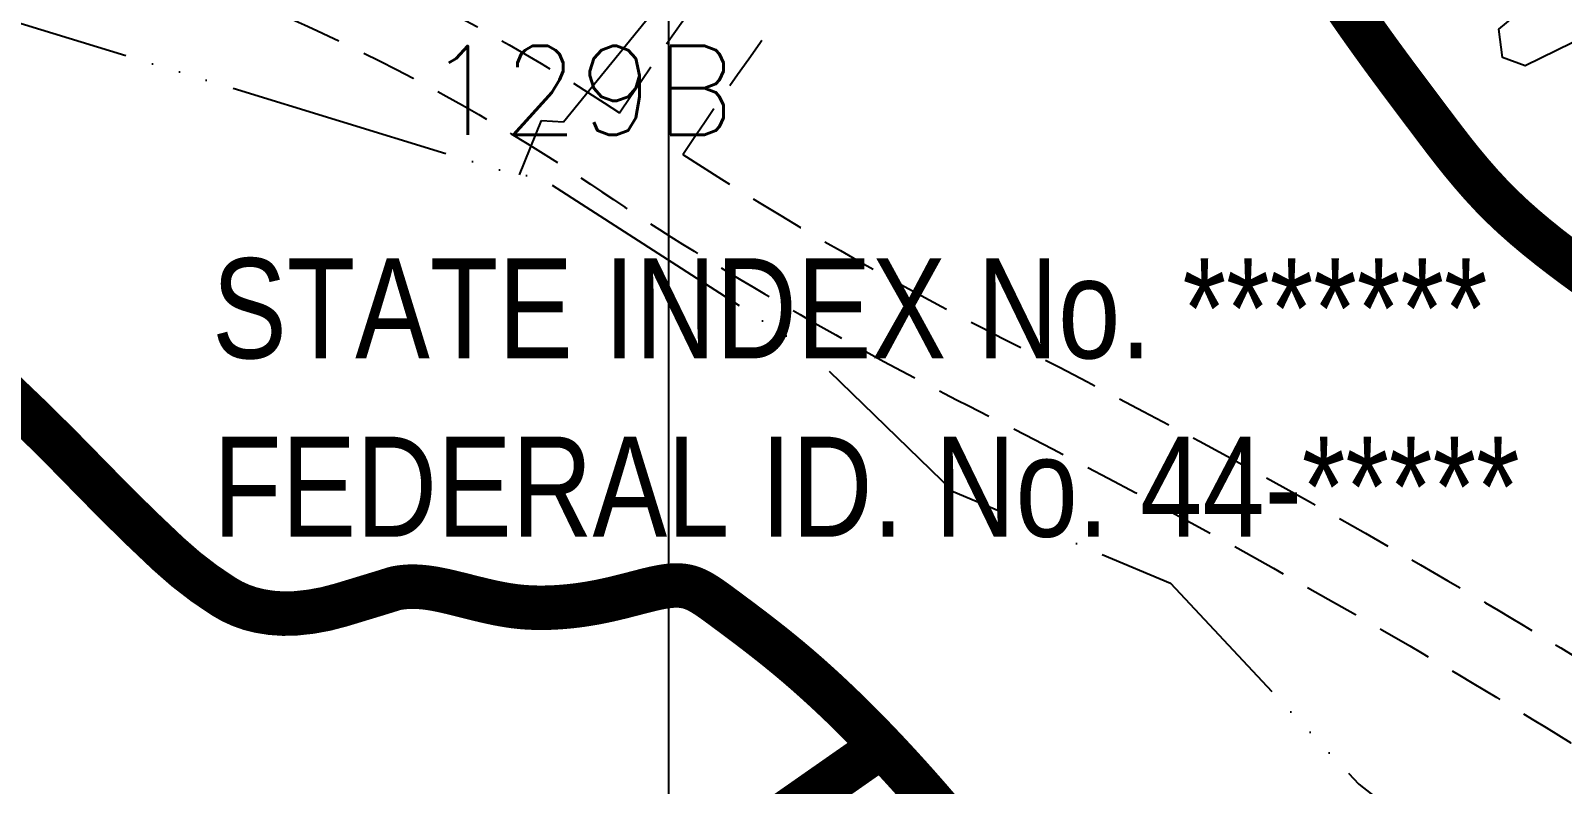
# Model space of a CAD drawing. Header units: inches. Extents: x 10131215 to 10153225, y 3476725 to 3491422.
# Drawn here: x 10143713 to 10144401, y 3480227 to 3480566 of the extents above; entities that cross this region are included whole.
import ezdxf
from ezdxf.enums import TextEntityAlignment as Align

# ---------------------------------------------------------------- set-up
doc = ezdxf.new("R2010")
doc.units = ezdxf.units.IN
doc.header["$LTSCALE"] = 100
doc.header["$MEASUREMENT"] = 0
for name, pattern in [('DASHDOT', [1, 0.5, -0.25, 0, -0.25]), ('DASHED2', [0.375, 0.25, -0.125]), ('STREAM', [1.5, 1, -0.125, 0, -0.125, 0, -0.125, 0, -0.125])]:
    doc.linetypes.add(name, pattern=pattern)
for name, color, linetype in [('BOUNDARY-MINE LIMITS', 30, 'DASHDOT'), ('CONTROL POINTS', 242, 'CONTINUOUS'), ('GRID COORDINATES-VA SOUTH NAD27', 252, 'CONTINUOUS'), ('MINE WORKINGS-ADJACENT-LMB_UN13', 251, 'CONTINUOUS'), ('MINE YARD', 7, 'CONTINUOUS'), ('OUTCROP-UPPER MASON-IMBODEN', 7, 'CONTINUOUS'), ('ROADS', 34, 'DASHED2'), ('WATER-SURFACE', 140, 'STREAM')]:
    doc.layers.add(name, color=color, linetype=linetype)
doc.styles.add('S50', font='ARIAL.TTF', dxfattribs={"width": 0.8, "height": 40})
doc.styles.get("Standard").update_dxf_attribs({"font": 'simplex.shx'})

msp = doc.modelspace()

# ---------------------------------------------------------------- linework, layer by layer
at = {"layer": 'BOUNDARY-MINE LIMITS', "const_width": 20.0005703370209}
msp.add_lwpolyline([(10144095.57532778, 3480244.570490127), (10141499.19484466, 3478428.706747974), (10141179.40717062, 3478920.448676862), (10141023.61322387, 3479043.384142921), (10140753.02367311, 3479084.362642382), (10139113.08696019, 3481747.964719479), (10135309.1079129, 3481747.964719479), (10135309.1079129, 3484078.510573443)], dxfattribs=at)
at = {"layer": 'GRID COORDINATES-VA SOUTH NAD27'}
msp.add_line((10144000, 3476730), (10144000, 3490730), dxfattribs=at)
at = {"layer": 'MINE WORKINGS-ADJACENT-LMB_UN13', "flags": 128}
msp.add_lwpolyline([(10144440.6526598, 3480577.86923836), (10144384.5890813, 3480550.422667103), (10144374.40866936, 3480554.195290079), (10144372.75918088, 3480566.948450888), (10144397.81588812, 3480587.758889136), (10144396.81512635, 3480598.002654994), (10144408.91654359, 3480601.934234391)], dxfattribs=at)
at = {"layer": 'OUTCROP-UPPER MASON-IMBODEN', "const_width": 20.0005703370209, "flags": 128}
msp.add_lwpolyline([(10144413.00587509, 3480455.707930509), (10144407.07690375, 3480460.026085541), (10144401.21450955, 3480464.409073586), (10144395.45160393, 3480468.860898146), (10144389.82109837, 3480473.385562726), (10144384.35590432, 3480477.987070825), (10144379.08893324, 3480482.669425948), (10144374.05309658, 3480487.436631595), (10144369.27162594, 3480492.28823142), (10144364.72903341, 3480497.205929674), (10144360.40015121, 3480502.166970761), (10144356.25981157, 3480507.148599081), (10144352.2828467, 3480512.128059038), (10144348.44408882, 3480517.082595034), (10144344.71837017, 3480521.98945147), (10144341.08052296, 3480526.825872751), (10144337.50647192, 3480531.578931472), (10144333.97651183, 3480536.275013016), (10144330.47202999, 3480540.950330961), (10144326.97441367, 3480545.641098883), (10144323.46505017, 3480550.383530359), (10144319.92532677, 3480555.213838967), (10144316.33663077, 3480560.168238285), (10144312.68034944, 3480565.282941889), (10144308.94492654, 3480570.584967058), (10144305.1470316, 3480576.064545873), (10144301.31039063, 3480581.702714116)], dxfattribs=at)
at = {"layer": 'OUTCROP-UPPER MASON-IMBODEN', "const_width": 20.0005703370209}
msp.add_lwpolyline([(10143699.92738243, 3480405.222682792, -0.01201327000254322), (10143739.09301024, 3480366.489216703, 0.01311094999621192), (10143775.05840578, 3480331.076489334, 0.04742580474258203), (10143800.10485299, 3480311.771735764, 0.08888595781642032), (10143815.83324883, 3480305.406152979, 0.06967750782086775), (10143832.32443166, 3480304.280836102, 0.0558425610077393), (10143852.57132473, 3480308.018884704, 0.0003715388311321138), (10143868.97127954, 3480313.000124656, 0.001558614500783799), (10143872.87605796, 3480314.20262611, 0.000720500095483067), (10143875.76468351, 3480315.106632891, -0.002434385355536555), (10143876.62054095, 3480315.371259302, -0.03002753612452232), (10143877.93494133, 3480315.685909024, -0.01611093797579757), (10143880.42672717, 3480316.043942404, -0.01182849426287003), (10143882.50767306, 3480316.225094229, -0.01395341885252808), (10143884.2773849, 3480316.287542855, -0.00948669610233151), (10143886.41397052, 3480316.2627466, -0.0116246029780553), (10143888.15528244, 3480316.1689281, -0.007250279253485768), (10143890.3467807, 3480315.967679933, -0.009332899661569746), (10143892.0431881, 3480315.754965578, -0.005163965359461647), (10143894.30343046, 3480315.404727922, -0.007173316459357828), (10143895.92387018, 3480315.112522733, -0.003202369138293241), (10143898.2817769, 3480314.636616828, -0.005022232074365644), (10143899.78009697, 3480314.308467006, -0.001438072175660978), (10143902.24592882, 3480313.734936011, -0.002624173329567066), (10143903.59463677, 3480313.40966584, -0.0003614866824212803), (10143906.06916405, 3480312.797221581, -0.0006949097736224282), (10143907.35571841, 3480312.475913779, -0.000409945386871861), (10143909.21456564, 3480312.007313785, 0.0004454710709740736), (10143911.07341287, 3480311.53871379, 0.0006673810069766044), (10143912.55168464, 3480311.169551051, 0.0004463426158576452), (10143914.76325165, 3480310.622495942, 0.002272790233194344), (10143916.14223564, 3480310.289336801, 0.001365898015788968), (10143918.44076623, 3480309.751690305, 0.003193992672514065), (10143919.97608359, 3480309.407302865, 0.00229119481028117), (10143922.12148814, 3480308.950726948, 0.004088441077572175), (10143923.74445754, 3480308.626921707, 0.003204431807399128), (10143925.82094885, 3480308.244035941, 0.004934138836210793), (10143927.52992072, 3480307.957596592, 0.004176594340182449), (10143929.55467989, 3480307.656047354, 0.005612942301293428), (10143931.38878297, 3480307.419496869, 0.005294466930633636), (10143933.33821273, 3480307.211191255, 0.005558365026717515), (10143935.24374367, 3480307.049318832, 0.005477943505185921), (10143937.18040202, 3480306.927783721, 0.004684866676597333), (10143939.19020704, 3480306.842622728, 0.005029754041999305), (10143941.06339489, 3480306.799684847, 0.004173640753633343), (10143943.1008194, 3480306.790492563, 0.004566916944947249), (10143944.96266158, 3480306.814640737, 0.003834837667662643), (10143946.9926741, 3480306.875097605, 0.004180591394726912), (10143948.85367236, 3480306.960397492, 0.003558134517836536), (10143950.862664, 3480307.083664589, 0.003861590875128101), (10143952.71189749, 3480307.224701216, 0.003337890306896783), (10143954.68620343, 3480307.403903425, 0.003602910905892075), (10143956.51280723, 3480307.59529801, 0.003170781759724196), (10143958.44461981, 3480307.824214024, 0.003421601415276676), (10143960.23187183, 3480308.059933976, 0.003034212270805688), (10143962.131298, 3480308.335443684, 0.003357403657187406), (10143963.84456155, 3480308.606355218, 0.002804152305653178), (10143965.6967805, 3480308.922681824, 0.003170721667045234), (10143967.33140682, 3480309.221992519, 0.002393244669647074), (10143969.15945473, 3480309.577788136, 0.002846543790447453), (10143970.69317881, 3480309.893015387, 0.00195691356238651), (10143972.50119437, 3480310.282757459, 0.002461641270650089), (10143973.93570882, 3480310.605278015, 0.001488026939631272), (10143975.74289124, 3480311.026609282, 0.00203085504812601), (10143977.0648282, 3480311.344634591, 0.0009671058288954002), (10143978.92803399, 3480311.804711198, 0.001553656657029798), (10143980.08636826, 3480312.096939307, 0.0003884628347292035), (10143981.87722103, 3480312.556147238, 0.000615905716395837), (10143983.00616033, 3480312.848046353, 0.0003165263360478752), (10143984.41809804, 3480313.215928137, -0.0002897223134543082), (10143985.83003575, 3480313.58380992, -0.0003707192779830346), (10143986.87844068, 3480313.85549455, -0.0002306800457973977), (10143988.56382583, 3480314.290084198, -0.00181692128007416), (10143989.5073146, 3480314.529253746, -0.001006703306150489), (10143991.21255141, 3480314.951288344, -0.003193510217730415), (10143992.23033579, 3480315.194128221, -0.00210532777636376), (10143993.77799124, 3480315.546101381, -0.00462880026445839), (10143994.82598585, 3480315.76963977, -0.003391253155069502), (10143996.2611136, 3480316.051767295, -0.006207126774243192), (10143997.31284022, 3480316.237629602, -0.004853182901683658), (10143998.66288676, 3480316.445530076, -0.007983402130238062), (10143999.70421175, 3480316.578623111, -0.006515634638825808), (10144000.98427898, 3480316.704633712, -0.009942299251093998), (10144002.00905161, 3480316.77155344, -0.008384640632825197), (10144003.22625854, 3480316.80632219, -0.01201233482010235), (10144004.23972521, 3480316.793921001, -0.01056855993929011), (10144005.3897937, 3480316.727839501, -0.0138905881910727), (10144006.41335616, 3480316.618611365, -0.01328403892418766), (10144007.47585272, 3480316.44642963, -0.01430793344813807), (10144008.49492698, 3480316.222994518, -0.01440158317647111), (10144009.49297073, 3480315.943279542, -0.01227869918494321), (10144010.53961201, 3480315.58873853, -0.0134113873745918), (10144011.47995022, 3480315.215348101, -0.00968935585451945), (10144012.56872097, 3480314.723655236, -0.01130805556949801), (10144013.48316054, 3480314.263537142, -0.007069570945750002), (10144014.63701718, 3480313.628779474, -0.008784573816018187), (10144015.54897106, 3480313.088748504, -0.004683503128650227), (10144016.80392305, 3480312.299196761, -0.006300125132309456), (10144017.7237511, 3480311.691884025, -0.002703611874459199), (10144019.13440347, 3480310.723588206, -0.004108764619564797), (10144020.05387004, 3480310.073845543, -0.00115559419669497), (10144021.68915405, 3480308.892259781, -0.002097841907854785), (10144022.58569721, 3480308.235534895, -0.0001977558968096321), (10144024.3576406, 3480306.925029726, -0.0003473640464330573), (10144025.36560197, 3480306.177853918, -0.0001015342438029226), (10144027.26107116, 3480304.770152821, -0.0001650924409295097), (10144028.42634981, 3480303.903775034, -0.0004435540619829676), (10144029.76357024, 3480302.907029649, -0.0002988179040619071), (10144031.74629082, 3480301.424552991, -0.0008110094567604667), (10144033.16627476, 3480300.357911407, -0.0005411170192071958), (10144035.29017125, 3480298.753513122, -0.001001277876811732), (10144036.8935631, 3480297.534518995, -0.000752005257637846), (10144039.02273731, 3480295.903980757, -0.001188703288918645), (10144040.75011132, 3480294.570475801, -0.0009480767540584725), (10144042.90873525, 3480292.88928123, -0.001379805743224784), (10144044.72438691, 3480291.461572453, -0.001140167730927631), (10144046.9129113, 3480289.722739872, -0.001581025254750125), (10144048.80888217, 3480288.199442083, -0.001361558272656671), (10144051.0000117, 3480286.417682015, -0.001773550196897876), (10144053.00240795, 3480284.768429268, -0.001655995256715831), (10144055.13478267, 3480282.987432991, -0.001811958202548834), (10144057.1787687, 3480281.25605335, -0.001746192891843644), (10144059.28689637, 3480279.444418945, -0.001630220873607291), (10144061.39947907, 3480277.60400977, -0.001673343652078217), (10144063.44572862, 3480275.797469282, -0.001521502471080138), (10144065.57391204, 3480273.894258038, -0.001584895860231336), (10144067.60558114, 3480272.054514218, -0.001449724169093987), (10144069.7289534, 3480270.108145573, -0.001506822745822804), (10144071.76075566, 3480268.223483972, -0.001386654358918583), (10144073.87638306, 3480266.238167554, -0.001438048014474291), (10144075.90555391, 3480264.312308761, -0.001331483551154851), (10144078.01050256, 3480262.292251075, -0.001377668090952467), (10144080.03427762, 3480260.328918802, -0.001283532657654613), (10144082.12673776, 3480258.277221891, -0.001326369323469), (10144084.14122851, 3480256.281244314, -0.00124081073247774), (10144086.22243324, 3480254.197881588, -0.001285751873928304), (10144088.22070831, 3480252.177215513, -0.001195048285089619), (10144090.28670792, 3480250.067228995, -0.001239961489614357), (10144092.2679472, 3480248.0239962, -0.001140991602783529), (10144094.32114976, 3480245.886272907, -0.001188988015584471), (10144096.28188906, 3480243.825684503, -0.001090138486801832), (10144098.31992379, 3480241.664220226, -0.001138345633591398), (10144100.26240623, 3480239.585612134, -0.001041901940567604), (10144102.28420915, 3480237.40312512, -0.00108916013081073), (10144104.20937105, 3480235.307110803, -0.0009949827923344456), (10144106.21495944, 3480233.1051796, -0.001041353791462466), (10144108.12265585, 3480230.993512222, -0.0009492829752447653), (10144110.11205855, 3480228.773699461, -0.0009948278190971516), (10144112.00213296, 3480226.648148101, -0.0009047229877179768), (10144114.0048304, 3480224.37863762, -0.0009789965736824767), (10144115.84767472, 3480222.274350152, -0.0008317209685981205), (10144117.97835716, 3480219.823538331, -0.001049770948133886), (10144119.65915346, 3480217.875450086, -0.0005649822452464175), (10144121.94249578, 3480215.21164979, -0.0008568295936549953)], format="xyb", dxfattribs=at)
at = {"layer": 'ROADS', "flags": 128}
for points in [[(10143977.81358273, 3480529.333327991, -0.01937967413343109), (10144061.30818812, 3480644.405426576, 0.1125758716068924), (10144109.14494397, 3480745.434826266, 0.03159209493290131), (10144127.53849706, 3480863.161425718, 0.01066442996357584), (10144138.73431065, 3481021.545145686, 0.03213433844465769), (10144136.0979308, 3481198.278778365, -0.001179615373861303), (10144121.42607695, 3481389.106606024, 0.003974789069614379), (10144108.54191192, 3481545.268048825, -0.002219775640105275), (10144082.77956501, 3481844.700095448, -0.0254955342318762), (10144079.13615759, 3481964.237006917, -0.007480470770134671), (10144082.57504877, 3482061.336450049, -0.07126555659590952), (10144099.20510171, 3482146.649008043, -5.45664982423859e-05), (10144144.55527087, 3482276.988573843, -0.026500307433645), (10144223.93974319, 3482471.261753676, 0.01074138494956091), (10144286.19679779, 3482610.890952731, 0.05843437956086443), (10144348.64630489, 3482827.047510195, 0.02762746427153242), (10144362.25036382, 3482950.907885144, 0.01503300784322832), (10144365.81654944, 3483098.419193052, 0.04589246911851473), (10144349.77123011, 3483262.494780242, 0.009669910476673529), (10144324.48687447, 3483382.0524142, 0.01585903859480272), (10144281.35149007, 3483544.591064394, -0.02193537922725152), (10144263.73677592, 3483614.368901702, -0.1698514237543266), (10144280.16997424, 3483737.502046584, -0.02294678634854096), (10144354.59576381, 3483869.042047307, 0.02393543597165788), (10144436.76664925, 3484014.9425096, 0.02199729124077286), (10144491.26798899, 3484136.633323381, 0.07642775738828667), (10144506.46605003, 3484203.153914664, -0.05312621505940658), (10144519.19264774, 3484273.796856009, -0.1841303385977821), (10144579.86215684, 3484353.856290971, -0.02128836196265211), (10144687.16172457, 3484414.618690119, 0.004527776630187011), (10144779.22768692, 3484462.749692064, 0.004814666278564344), (10144928.31551067, 3484544.277658043, 0.08901292829478342), (10144974.98902956, 3484582.625574252, 0.01364287405088792), (10145025.40010943, 3484645.214694783, 0.136952631217702), (10145054.73071465, 3484718.962772585, -0.01507731925693985), (10145078.48349998, 3484891.748384274, -0.01507731925693985)], [(10144006.17725362, 3480510.609334359, -0.01934792283331722), (10144087.99871102, 3480623.360433806, 0.1125758716068916), (10144142.30246601, 3480738.047841849, 0.0315920949329012), (10144161.35858111, 3480860.014765194, 0.01066442996357595), (10144172.65673625, 3481019.845106543, 0.03213433844465802), (10144169.95533861, 3481200.944199417, -0.001179615373861297), (10144155.29588793, 3481391.61218612, 0.003974789069614498), (10144142.3673577, 3481548.312490643, -0.002219775640105241), (10144116.63105319, 3481847.443935756, -0.02549553423187641), (10144113.09327886, 3481963.517315211, -0.00748047077013442), (10144116.49621931, 3482059.600197019, -0.0712655565959113), (10144131.28160171, 3482135.449387944, -5.456649824251487e-05), (10144176.62939894, 3482265.782024678, -0.02650030743364561), (10144254.65217463, 3482456.722684426, 0.01074138494956045), (10144317.50386547, 3482597.685455608, 0.05843437956086477), (10144382.15118997, 3482821.449053015, 0.02762746427153264), (10144396.16519072, 3482949.041239821, 0.01503300784322848), (10144399.78086137, 3483098.596052876, 0.04589246911851402), (10144383.12941429, 3483268.870803923, 0.00966991047667434), (10144357.57301485, 3483389.715159273, 0.01585903859480194), (10144313.88455231, 3483554.338250678, -0.02193537922725069), (10144296.99976549, 3483621.224763754, -0.1698514237543365), (10144310.46323086, 3483722.105507561, -0.02294678634853963), (10144383.35388834, 3483850.932288896, 0.02393543597168464), (10144467.12049771, 3483999.666041546, 0.02199729124074251), (10144522.84362063, 3484124.084797478, 0.07642775738828607), (10144540.3429691, 3484200.677791423, -0.05312621505940635), (10144551.79236576, 3484264.231077068, -0.184130338597786), (10144597.84316859, 3484324.999676956, -0.02128836196265161), (10144702.62714854, 3484384.337512937, 0.004527776630186765), (10144795.23820146, 3484432.75346334, 0.004814666278564601), (10144944.8998766, 3484514.595210182, 0.08901292829478266), (10145000.84502243, 3484560.560883172, 0.01364287405088763), (10145052.41894784, 3484624.593762331, 0.1369526312177081), (10145088.50380472, 3484715.324490599, -0.01507731925693956), (10145111.97751672, 3484886.07944537, 1.566469032398041)], [(10142001.61912893, 3481747.570449117, 0.1320704416792527), (10142107.59393178, 3481656.220893564, -0.007698182375034502), (10142203.03096507, 3481608.429005803, 0.01009127937818469), (10142299.84972252, 3481560.523150609, 5.156959466175723e-05), (10142489.25588463, 3481462.581105072, -0.06481815719356522), (10142643.6834812, 3481355.435315843, -0.03379276110105855), (10142738.06994283, 3481257.572126242, -0.01897003369916085), (10142791.72406586, 3481188.711364832, 0.09250105904645976), (10142867.13305391, 3481116.683528583, 0.02204644550108465), (10142975.37658818, 3481052.678299208, 0.04830341237549937), (10143086.33097645, 3481006.630771364, -0.009666580876494142), (10143203.64950463, 3480968.252186175, -0.1645218764643816), (10143298.81027475, 3480894.151318884, -0.01735364431322314), (10143329.07661955, 3480844.636030035, 0.05736824305306115), (10143400.84347649, 3480745.889158785, 0.09811935692721978), (10143487.88991955, 3480682.111557854, 0.08231522211707899), (10143554.27112231, 3480663.566661529, -0.00311914054314976), (10143667.59679386, 3480650.558003931, -0.08019379140146214), (10143861.72424214, 3480594.590318847, -0.03567062674509744), (10143977.81358273, 3480529.333327991, 0.03033956119358595)], [(10141974.61922224, 3481726.885736804, 0.1304731537305135), (10142092.88603047, 3481625.586149979, -0.007698182375036688), (10142187.38746962, 3481578.262710158, 0.01003146802550916), (10142284.84866191, 3481530.024395601, 5.141376955908815e-05), (10142473.68866285, 3481432.375050452, -0.06481815719356454), (10142620.90659947, 3481330.231421857, -0.03379276110106199), (10142712.10676938, 3481235.671879098, -0.01897003369915796), (10142764.17588682, 3481168.845361291, 0.09250105904646153), (10142848.60295571, 3481088.203771168, 0.02204644550109502), (10142959.4248412, 3481022.673869144, 0.0483034123754749), (10143076.42856191, 3480974.115700541, -0.009666580876494402), (10143192.49859205, 3480936.145448491, -0.1645218764643826), (10143270.47617848, 3480875.424941309, -0.01735364431322344), (10143299.51199718, 3480827.922806301, 0.05736824305305893), (10143375.85058783, 3480722.88554267, 0.09811935692722489), (10143473.55474838, 3480651.299142947, 0.08231522211707366), (10143550.63669556, 3480629.764724026, -0.003119140543149839), (10143663.54128426, 3480616.804320204, -0.08019379140132599), (10143847.26441468, 3480563.836099148, -0.03756126220735894), (10143964.79510801, 3480497.183520223, 0.03033956119359681), (10144134.71457646, 3480397.553627817, -0.01467906965626841), (10144332.77364003, 3480289.607079771, -0.007941565920486397), (10144421.65611732, 3480235.813217099, -0.03065494092735191), (10144565.0770686, 3480133.117799616, -0.02483849629557761), (10144653.33200801, 3480053.76718865, -0.03176566947432175), (10144781.69119517, 3479908.994230807, -0.02240179030647771), (10144825.03903872, 3479847.910216453, 4.911681708464862)], [(10143983.69000136, 3480525.422662464, 0.03033956119358595), (10143983.69000136, 3480525.422662464, 0.03033956119358595)], [(10144006.17725362, 3480510.609334359, 0.02610404257737946), (10144150.05509231, 3480427.876940743, -0.01467906965627264), (10144349.8658412, 3480318.975825203, -0.007941565920486861), (10144439.67185976, 3480264.623071585, -0.03065494092735123), (10144586.47810837, 3480159.503720887, -0.02483849629557807), (10144677.24291006, 3480077.896506445, -0.03176566947432191), (10144808.46493246, 3479929.894629218, -0.02240179030647806), (10144853.5750381, 3479866.327281368, -0.02240179030647806)]]:
    msp.add_lwpolyline(points, format="xyb", dxfattribs=at)
at = {"layer": 'WATER-SURFACE', "flags": 128}
for points in [[(10143932.87121267, 3480501.395266518), (10143942.72944389, 3480525.838747902), (10143952.70604939, 3480525.219625703), (10144006.91163194, 3480592.010445907), (10144057.36410225, 3480679.078302655), (10144093.778059, 3480782.050448491), (10144103.08908491, 3480851.627245181), (10144127.22081185, 3481160.814439445), (10144114.67757151, 3481281.858048534), (10144082.79808799, 3481414.123913775), (10144082.74977843, 3481494.303712436), (10144115.71962818, 3481622.544673036), (10144103.79356201, 3481753.57220377), (10144120.10929861, 3482098.322025224), (10144128.49411982, 3482152.92313317), (10144160.53810588, 3482266.188256086), (10144229.35453892, 3482407.236991053), (10144277.5996487, 3482539.540458492), (10144359.1730007, 3482724.896395417), (10144389.62591375, 3482893.38143787), (10144400.12453813, 3483063.105195397), (10144389.74228431, 3483219.092147283), (10144371.59223048, 3483330.461979656), (10144282.837997, 3483676.723691769)], [(10137411.7546344, 3483426.789255301), (10137474.45041237, 3482981.897529566), (10137579.14682649, 3482649.660520009), (10137590.84699315, 3482433.446215561), (10137587.45940399, 3482378.531646732), (10137599.96112631, 3482337.664870187), (10137604.64163574, 3482332.363001616), (10137617.45128915, 3482296.488472382), (10137617.14332225, 3482291.496240707), (10137639.31393809, 3482245.017998977), (10137643.99443113, 3482239.716137561), (10137722.63868464, 3482134.607897846), (10137983.08263489, 3481973.113979705), (10138087.2836807, 3481876.442684058), (10138160.26179901, 3481841.845275634), (10138249.12919419, 3481821.295674601), (10138395.33360595, 3481837.277902817), (10138493.8104973, 3481891.301477723), (10138555.21204036, 3481912.546996517), (10138623.14254595, 3481958.443752155), (10138695.44545207, 3481994.046469562), (10138870.2904975, 3482068.386136313), (10138926.08784464, 3482079.956735102), (10138975.97237725, 3482076.860466843), (10139063.91567143, 3482041.334258246), (10139219.23177018, 3481961.536209391), (10139356.75085817, 3481917.921837969), (10139376.08823983, 3481906.699084633), (10139418.21046532, 3481858.983297892), (10139426.95456733, 3481838.395526734), (10139459.71620483, 3481801.283288971), (10139541.7455673, 3481751.090701231), (10139620.32740084, 3481726.168422713), (10139710.11888228, 3481720.595435614), (10139779.03200131, 3481701.284544101), (10139838.89296709, 3481697.569228908), (10139957.38187809, 3481670.170175366), (10140057.15010583, 3481663.978004581), (10140147.86634535, 3481673.381338033), (10140255.70593204, 3481716.800443551), (10140382.26625053, 3481739.01264511), (10140506.97682338, 3481731.272305747), (10140665.37299384, 3481701.396397675), (10140904.50880733, 3481681.542941285), (10141031.99476922, 3481718.731076731), (10141117.72318591, 3481728.443761655), (10141416.97528604, 3481790.048914256), (10141568.17063862, 3481805.720429078), (10141702.85851593, 3481797.360662217), (10141845.67237324, 3481758.429616515), (10141927.08235989, 3481698.254068632), (10142014.40605611, 3481652.744996891), (10142039.51323101, 3481635.036767634), (10142100.49551572, 3481587.268033094), (10142173.77915461, 3481557.663924656), (10142342.51128885, 3481451.979981368), (10142440.11944094, 3481410.844069988), (10142516.53957499, 3481350.97876007), (10142634.76913487, 3481238.407542367), (10142726.15380217, 3481177.613712932), (10142805.40125149, 3481082.495499636), (10142886.50001928, 3481017.329140327), (10142974.13001602, 3480976.813028012), (10143067.36548052, 3480945.971280219), (10143130.3621203, 3480911.995122127), (10143244.52648436, 3480814.710507199), (10143315.03010595, 3480740.179945271), (10143444.46720254, 3480646.958940998), (10143507.77181406, 3480617.975012461), (10143607.33573194, 3480600.609570145), (10143931.2091112, 3480501.498411836), (10143941.18571063, 3480500.879292286), (10144061.57053804, 3480423.253914956), (10144127.70137133, 3480359.017560608), (10144225.30557292, 3480317.88337452), (10144309.84511996, 3480227.44965382), (10144429.30210904, 3480134.849301186), (10144512.60556326, 3480024.448499126), (10144565.93214201, 3479996.08431612), (10144630.16163658, 3479982.076653542), (10144707.50275971, 3479937.189310224), (10144750.2349502, 3479899.460593586), (10144815.74620394, 3479825.241368135), (10144865.98370753, 3479746.958976467), (10144891.27997955, 3479670.224267062), (10144907.92773613, 3479453.718182547), (10145022.74786208, 3479286.241936504), (10145032.41529555, 3479280.631108962), (10145115.05172954, 3479240.426854953), (10145152.79465427, 3479203.008120002), (10145200.82271511, 3479169.962248323), (10145280.67851781, 3479084.831809021), (10145298.4686169, 3479048.651150179), (10145331.22307141, 3479011.542049474), (10145407.0169806, 3478941.6967707), (10145450.36537065, 3478913.952401333), (10145478.44041348, 3478882.144689775), (10145541.16809472, 3478763.000563584), (10145557.72198389, 3478706.852874531), (10145525.45626632, 3478428.240457886), (10145537.33088825, 3478377.394094906), (10145559.79948881, 3478335.912444447), (10145690.8135519, 3478187.477681572), (10145742.59208477, 3478134.155926452), (10145757.24718018, 3478128.235817673), (10146071.3146948, 3477863.216043734), (10146105.30358246, 3477846.074749222), (10146200.73689877, 3477770.001543612), (10146242.22926213, 3477712.307376551), (10146281.2490904, 3477614.679199419), (10146313.69241592, 3477572.579248061), (10146394.77898842, 3477507.418214883), (10146491.75639412, 3477456.304309324), (10146645.14646014, 3477426.745736777), (10146695.33504109, 3477428.64341145), (10147021.36486615, 3477518.659209794), (10147088.37241953, 3477549.578855943), (10147159.44057755, 3477565.213904467), (10147267.58879906, 3477613.624949646), (10147474.87854291, 3477645.86406484), (10147614.23278406, 3477632.208607079), (10147639.48189992, 3477635.653192537), (10147676.2530869, 3477663.437354782), (10147683.09639808, 3477693.078036083), (10147699.29725343, 3477712.116497752), (10147764.14112633, 3477708.093977782), (10147808.723802, 3477700.317479013), (10147940.61624712, 3477647.037990749), (10147988.33127711, 3477609.002098999), (10148063.19065959, 3477524.184765984), (10148091.88139221, 3477502.361624318), (10148363.47493419, 3477360.243225752), (10148429.90380976, 3477301.003437504), (10148458.284894, 3477274.188798535), (10148484.50068853, 3477212.432696281), (10148490.45535926, 3477146.922583158), (10148539.44529819, 3477048.67812035), (10148567.86469676, 3476941.688048133), (10148570.37792306, 3476901.44558687), (10148578.00084835, 3476867.304810384)]]:
    msp.add_lwpolyline(points, dxfattribs=at)

# ---------------------------------------------------------------- texts
at = {"layer": 'CONTROL POINTS'}
msp.add_text('129B', height=40.0011406740418, rotation=359.9999999874678, dxfattribs=at).set_placement((10144029.64776564, 3480519.442540926), align=Align.RIGHT)
at = {"layer": 'MINE YARD', "style": 'S50', "width": 0.8}
for s, p in [('STATE INDEX No. *******', (10143794.80540281, 3480418.949879733)), ('FEDERAL ID. No. 44-*****', (10143795.25087016, 3480338.733224008))]:
    msp.add_text(s, height=45.00128325829702, dxfattribs=at).set_placement(p)

doc.saveas('drawing.dxf')
